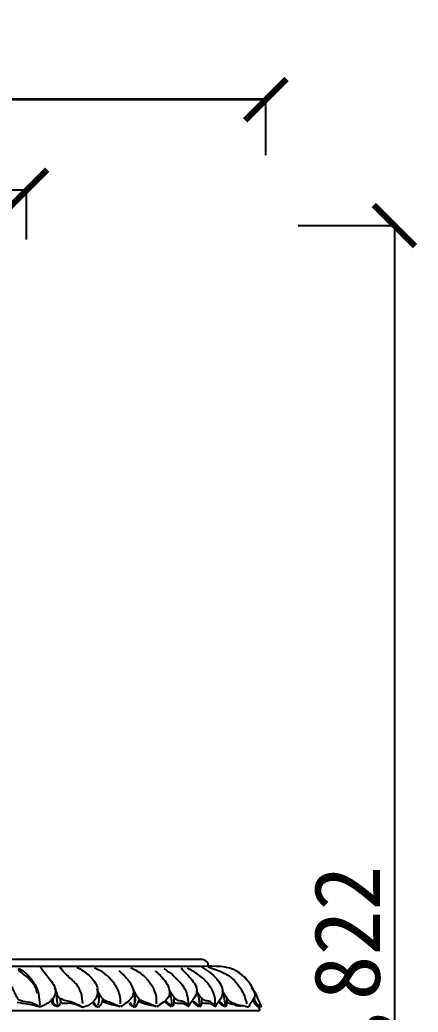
# Model space of a CAD drawing. Extents: x 3172 to 33391, y 13916 to 34175.
# Drawn here: x 31722 to 32204, y 17059 to 18261 of the extents above; entities that cross this region are included whole.
import ezdxf

# ---------------------------------------------------------------- set-up
doc = ezdxf.new("R2010")
doc.units = 0
doc.layers.get('0').update_dxf_attribs({"linetype": 'CONTINUOUS'})
doc.layers.get('DEFPOINTS').update_dxf_attribs({"linetype": 'CONTINUOUS'})
doc.dimstyles.new('ISO-25', dxfattribs={"dimtxt": 2.5, "dimasz": 2.5, "dimexe": 1.25, "dimexo": 0.625, "dimtad": 1, "dimdec": 4, "dimdsep": 46, "dimlunit": 6, "dimtxsty": 'Standard', "dimcen": 2.5, "dimadec": 0, "dimazin": 0, "dimtfac": 1, "dimtdec": 4, "dimtmove": 0, "dimatfit": 3, "dimfxl": 1, "dimtolj": 1, "dimtzin": 0, "dimarcsym": 0})

# ---------------------------------------------------------------- blocks, each defined once
blk = doc.blocks.new('_ARCHTICK')
at = {"color": 0, "linetype": 'ByBlock', "const_width": 0.15}
blk.add_lwpolyline([(-0.5, -0.5), (0.5, 0.5)], dxfattribs=at)
blk = doc.blocks.new('*D142')
at = {"color": 0, "linetype": 'ByBlock'}
for p, q in [((48612.6, 20866.2), (48612.6, 20934.8)), ((49833, 20933.5), (48612.6, 20933.5)), ((49833, 20866.2), (49833, 20934.8))]:
    blk.add_line(p, q, dxfattribs=at)
at = {"layer": 'DEFPOINTS', "color": 0, "linetype": 'ByBlock'}
for p in [(48612.6, 20933.5), (48612.6, 20865.6), (49833, 20865.6)]:
    blk.add_point(p, dxfattribs=at)
at = {"color": 0, "linetype": 'ByBlock', "xscale": 50, "yscale": 50, "zscale": 50, "rotation": 180}
blk.add_blockref('_ARCHTICK', (48612.6, 20933.5), dxfattribs=at)
at = {"color": 0, "linetype": 'ByBlock', "xscale": 50, "yscale": 50, "zscale": 50}
blk.add_blockref('_ARCHTICK', (49833, 20933.5), dxfattribs=at)
at = {"color": 0, "linetype": 'ByBlock', "insert": (49222.8, 20980.8), "char_height": 80, "attachment_point": 5}
blk.add_mtext('\\A1;1,220', dxfattribs=at)
blk = doc.blocks.new('*D144')
at = {"color": 0, "linetype": 'ByBlock'}
for p, q in [((49872.3, 20781), (49990.1, 20781)), ((49988.8, 20781), (49988.8, 18958.9)), ((49872.3, 18958.9), (49990.1, 18958.9))]:
    blk.add_line(p, q, dxfattribs=at)
at = {"layer": 'DEFPOINTS', "color": 0, "linetype": 'ByBlock'}
for p in [(49871.6, 20781), (49871.7, 18958.9), (49988.8, 18958.9)]:
    blk.add_point(p, dxfattribs=at)
at = {"color": 0, "linetype": 'ByBlock', "xscale": 50, "yscale": 50, "zscale": 50}
for p, rotation in [((49988.8, 20781), 90), ((49988.8, 18958.9), 270)]:
    blk.add_blockref('_ARCHTICK', p, dxfattribs=dict(at, rotation=rotation))
at = {"color": 0, "linetype": 'ByBlock', "insert": (49941.5, 19869.9), "char_height": 80, "attachment_point": 5, "rotation": 90}
blk.add_mtext('\\A1;1,822', dxfattribs=at)
blk = doc.blocks.new('*D143')
at = {"color": 0, "linetype": 'ByBlock'}
for p, q in [((48918.2, 20764.1), (48918.2, 20825)), ((49542.9, 20823.8), (48918.2, 20823.8)), ((49542.9, 20764.1), (49542.9, 20825))]:
    blk.add_line(p, q, dxfattribs=at)
at = {"layer": 'DEFPOINTS', "color": 0, "linetype": 'ByBlock'}
for p in [(48918.2, 20823.8), (48918.2, 20763.4), (49542.9, 20763.4)]:
    blk.add_point(p, dxfattribs=at)
at = {"color": 0, "linetype": 'ByBlock', "xscale": 50, "yscale": 50, "zscale": 50, "rotation": 180}
blk.add_blockref('_ARCHTICK', (48918.2, 20823.8), dxfattribs=at)
at = {"color": 0, "linetype": 'ByBlock', "xscale": 50, "yscale": 50, "zscale": 50}
blk.add_blockref('_ARCHTICK', (49542.9, 20823.8), dxfattribs=at)
at = {"color": 0, "linetype": 'ByBlock', "insert": (49230.5, 20864.4), "char_height": 80, "attachment_point": 5}
blk.add_mtext('\\A1;625', dxfattribs=at)
blk = doc.blocks.new('A$C0E7053C0')
at = {"color": 7}
for p, q in [((978.4, 2472.7), (2197.7, 2472.7)), ((2121.9, 1430.5), (1589, 1430.6)), ((2121.9, 1422.1), (1589, 1422.2)), ((2193.6, 1373), (2190, 1372.7)), ((2190.8, 1371.5), (2190, 1372.8)), ((2191.4, 1370), (2190.8, 1371.5)), ((1590.9, 1368.7), (2190.5, 1368.7))]:
    blk.add_line(p, q, dxfattribs=at)
for centre, radius, start, end in [((2121, 1422.3), 8.27, 358.2826, 83.224), ((2190.5, 1369.7), 1, 270, 22.629)]:
    blk.add_arc(centre, radius, start, end, dxfattribs=at)
for points in [[(1900.9, 1418.9), (1900, 1418.9), (1910, 1408.5), (1921.5, 1389.9)], [(1900.7, 1418.8), (1905.8, 1415.5), (1911, 1410.8), (1918.9, 1400.1), (1923, 1389.3), (1924.8, 1375)], [(1925.4, 1421.3), (1936, 1407.6), (1943.8, 1392), (1937.1, 1379.6), (1925.7, 1373.1)], [(1976.8, 1377), (1975.1, 1389.3), (1967.4, 1402.4), (1955.8, 1413.3), (1949.3, 1421.3)], [(1969.8, 1421.3), (1984.4, 1411.2), (1994.7, 1394.8), (1992.9, 1383.8), (1987.6, 1377.5), (1976.9, 1372.4)], [(2022.4, 1376.8), (2022.2, 1384.6), (2018.9, 1394.8), (2010.5, 1406.8), (1999.8, 1415.8), (1990.9, 1420.1)], [(2022.4, 1376.8), (2022.2, 1384.6), (2018.9, 1394.8), (2010.5, 1406.8), (1999.8, 1415.8), (1990.9, 1420.1)], [(2066.3, 1376.8), (2066.1, 1384.6), (2062.8, 1394.8), (2054.5, 1406.8), (2043.7, 1415.8), (2034.9, 1420.1)], [(2066.3, 1376.8), (2066.1, 1384.6), (2062.8, 1394.8), (2054.5, 1406.8), (2043.7, 1415.8), (2034.9, 1420.1)], [(2074.9, 1419.5), (2079.9, 1416.1), (2085.5, 1412.2), (2089.2, 1408.2), (2095.8, 1401.7), (2101.6, 1392.2), (2104.1, 1383.1), (2104.5, 1376.2)], [(2095.6, 1420.1), (2107.9, 1407.3), (2115.1, 1391.5), (2111.6, 1383.3), (2107.8, 1378.1), (2105, 1373.8)], [(2103.4, 1420.1), (2109.4, 1417.2), (2115.2, 1413), (2121.7, 1408.2), (2128.3, 1401.7), (2134.1, 1392.2), (2136.7, 1383.1), (2137, 1376.2)], [(2120.8, 1421.4), (2139.1, 1407.3), (2146.3, 1391.5), (2144.2, 1383.3), (2140.4, 1378.1), (2137.5, 1373.8)], [(2128.7, 1421.7), (2146.5, 1414.8), (2158.3, 1407.2), (2166.5, 1397.7), (2171.6, 1388.9), (2175.6, 1376.6)], [(2020.5, 1416.9), (2032.2, 1405.1), (2037.5, 1386.7), (2030.4, 1378.6), (2022.4, 1373.3)], [(2020.5, 1416.9), (2032.2, 1405.1), (2037.5, 1386.7), (2030.4, 1378.6), (2022.4, 1373.3)], [(2064.4, 1416.9), (2076.1, 1405.1), (2081.4, 1386.7), (2074.3, 1378.6), (2066.3, 1373.3)], [(2064.4, 1416.9), (2076.1, 1405.1), (2081.4, 1386.7), (2074.3, 1378.6), (2066.3, 1373.3)], [(1925.7, 1372.7), (1921.6, 1375.1), (1909.9, 1378.8), (1900.1, 1381.4), (1895.6, 1387.4), (1891.1, 1397.9)], [(1953.1, 1381.7), (1947.8, 1384.5), (1944.6, 1392.3), (1943.1, 1395.9)], [(2003.4, 1381), (1998.4, 1386), (1994.1, 1394.8)], [(2047.3, 1381), (2042.3, 1386), (2038.1, 1394.8)], [(2047.3, 1381), (2042.3, 1386), (2038.1, 1394.8)], [(2181.4, 1396.6), (2185.4, 1386.4), (2183.6, 1382.4), (2180.3, 1377.7), (2179.6, 1376.9), (2177.8, 1373.3), (2172.6, 1374.1)], [(1946.7, 1373.4), (1941.4, 1377.5), (1941.1, 1382.6)], [(1944.6, 1387.7), (1945.6, 1380.3), (1946.3, 1374.5)], [(1949.3, 1383.1), (1949.4, 1377.2), (1948.5, 1375.2), (1947, 1373.2)], [(1994.9, 1389.9), (1996.3, 1382.8), (1995.2, 1374.6)], [(1994.9, 1389.9), (1996.3, 1382.8), (1995.2, 1374.6)], [(2038.8, 1389.9), (2039.5, 1383.6), (2039.1, 1374.6)], [(2038.8, 1389.9), (2040.2, 1382.8), (2039.1, 1374.6)], [(2082.3, 1389.4), (2084.2, 1379.9), (2084.6, 1375.1)], [(2085.1, 1373.5), (2086.3, 1374.6), (2087.6, 1380.5), (2087.4, 1383.1)], [(2116, 1389.4), (2117.8, 1379.9), (2118.2, 1375.1)], [(2118.7, 1373.5), (2120, 1374.6), (2121.2, 1380.5), (2121.1, 1383.1)], [(2172.6, 1374.1), (2156.3, 1379), (2146.1, 1392.8)], [(2146.8, 1389.4), (2148.7, 1379.9), (2149, 1375.1)], [(2149.6, 1373.5), (2150.8, 1374.6), (2152, 1380.5), (2151.9, 1383.1)], [(1946.7, 1373.4), (1944.2, 1373.9), (1940, 1377.4), (1939.4, 1381)], [(1995.9, 1372.8), (1991.4, 1374.6), (1990.4, 1376.5), (1989.8, 1377.4)], [(1995.9, 1372.8), (1991.4, 1374.6), (1990.4, 1376.5), (1989.8, 1377.4)], [(2001.3, 1382), (1995, 1372.7), (1990.5, 1378.3)], [(2001.3, 1382), (1995, 1372.7), (1990.5, 1378.3)], [(2022.2, 1373.4), (2011, 1377.9), (2003.5, 1380.9)], [(2022.2, 1373.4), (2011, 1377.9), (2003.5, 1380.9)], [(2039.8, 1372.8), (2035.4, 1374.6), (2034.3, 1376.5), (2033.7, 1377.4)], [(2039.8, 1372.8), (2035.4, 1374.6), (2034.3, 1376.5), (2033.7, 1377.4)], [(2045.2, 1382), (2038.9, 1372.7), (2034.4, 1378.3)], [(2045.2, 1382), (2038.9, 1372.7), (2034.4, 1378.3)], [(2066.1, 1373.4), (2054.9, 1377.9), (2047.4, 1380.9)], [(2066.1, 1373.4), (2054.9, 1377.9), (2047.4, 1380.9)], [(2084.5, 1373.2), (2079.4, 1376.6), (2076.7, 1379.4)], [(2085.1, 1373.4), (2078.4, 1379.7)], [(2105.8, 1373), (2104, 1373.9), (2100.7, 1376.3), (2097.3, 1377.2), (2089.5, 1377.7), (2087.5, 1379.2)], [(2118.1, 1373.2), (2113.1, 1376.6), (2110.4, 1379.4)], [(2118.7, 1373.4), (2112, 1379.7)], [(2149, 1373.2), (2143.9, 1376.6), (2141.2, 1379.4)], [(2149.6, 1373.4), (2142.9, 1379.7)]]:
    blk.add_spline(points, degree=3, dxfattribs=at)
for points, knots in [([(2193.6, 1373), (2190.7, 1379.9), (2184.1, 1396), (2163, 1423.3), (2137.1, 1422.5), (2121.9, 1422.1)], [0.099613, 0.099613, 0.099613, 0.099613, 27.13902, 63.438292, 114.430828, 114.430828, 114.430828, 114.430828]), ([(2003.4, 1381), (2001.6, 1382.5), (1997.8, 1385.8), (1995.8, 1390.4), (1994.9, 1392.9)], [0, 0, 0, 0, 8.446488, 17.799198, 17.799198, 17.799198, 17.799198]), ([(2105.5, 1373.4), (2103.1, 1376), (2099.6, 1379.7), (2097.1, 1379.8), (2088, 1381.7), (2082.2, 1392.3)], [0, 0, 0, 0, 11.601605, 16.99706, 21.409038, 21.409038, 21.409038, 21.409038]), ([(2138, 1373.4), (2135.6, 1376), (2132.1, 1379.7), (2129.7, 1379.8), (2120.5, 1381.7), (2114.7, 1392.3)], [0, 0, 0, 0, 11.601605, 16.99706, 21.409038, 21.409038, 21.409038, 21.409038]), ([(2193.6, 1373), (2190.8, 1374.5), (2185.9, 1377.1), (2185.1, 1382.4), (2184.8, 1384.7)], [0.082983, 0.082983, 0.082983, 0.082983, 8.993968, 15.522958, 15.522958, 15.522958, 15.522958]), ([(1925.7, 1373.1), (1921.6, 1373.7), (1912, 1376.6), (1901.2, 1377.3), (1897.5, 1378.6)], [0, 0, 0, 0, 22.245436, 36.729967, 36.729967, 36.729967, 36.729967]), ([(1975.9, 1372.9), (1973.4, 1374), (1968.4, 1376.2), (1960.5, 1377.9), (1955.1, 1377), (1952.4, 1377), (1949.9, 1379.6)], [0, 0, 0, 0, 10.069645, 19.740112, 28.25543, 29.548554, 29.548554, 29.548554, 29.548554]), ([(1976.9, 1372.4), (1971.3, 1375.5), (1963.6, 1379.6), (1956.3, 1380.3), (1952.7, 1381.3)], [0, 0, 0, 0, 22.177127, 30.604038, 30.604038, 30.604038, 30.604038]), ([(2138.3, 1373), (2137.7, 1373.3), (2135.8, 1374.1), (2133.5, 1376.6), (2128.4, 1377.7), (2123.9, 1376.4), (2121.5, 1378), (2121.2, 1378.2)], [0, 0, 0, 0, 2.396591, 7.255409, 11.501689, 20.806641, 22.054369, 22.054369, 22.054369, 22.054369]), ([(2168.8, 1373.9), (2163.9, 1374.1), (2162.7, 1374.8), (2159.7, 1375.8), (2155.6, 1376.4), (2153, 1378), (2152.1, 1378.7)], [0, 0, 0, 0, 1.597727, 4.818113, 11.492592, 15.972955, 15.972955, 15.972955, 15.972955]), ([(2190.1, 1372.7), (2188.8, 1373.6), (2186.5, 1375.1), (2184.3, 1378.5), (2183.6, 1380.8), (2183.3, 1381.8)], [0, 0, 0, 0, 4.491088, 8.426516, 11.684152, 11.684152, 11.684152, 11.684152])]:
    blk.add_open_spline(points, degree=3, knots=knots, dxfattribs=at)
at = {"color": 7, "end_tangent": (0.209613, 0.977784)}
for points in [[(2021.9, 1373.3), (2014.2, 1375.1), (2004.2, 1378), (2000.9, 1379.9)], [(2021.9, 1373.3), (2014.2, 1375.1), (2004.2, 1378), (2000.9, 1379.9)], [(2065.8, 1373.3), (2058.1, 1375.1), (2048.1, 1378), (2044.8, 1379.9)], [(2065.8, 1373.3), (2058.1, 1375.1), (2048.1, 1378), (2044.8, 1379.9)]]:
    blk.add_spline(points, degree=3, dxfattribs=at)
at = {"color": 7}
for base, p1, p2, picture, middle in [((978.4, 2471.8), (2198.7, 2403.9), (978.4, 2403.9), '*D142', (1588.5, 2519.1)), ((1283.9, 2362), (1908.6, 2301.7), (1283.9, 2301.7), '*D143', (1596.3, 2402.7))]:
    dim = blk.add_linear_dim(base=base, p1=p1, p2=p2, dimstyle='ISO-25', override={"dimtxt": 80, "dimasz": 50, "dimdec": 0, "dimblk1": 'ARCHTICK', "dimblk2": 'ARCHTICK', "dimsah": 1, "dimtdec": 0}, dxfattribs=at)
    dim.commit()
    dim.dimension.update_dxf_attribs({"geometry": picture, "text_midpoint": middle, "insert": (-47634.3, -18461.7)})
dim = blk.add_linear_dim(base=(2354.5, 497.1), p1=(2237.4, 2319.3), p2=(2237.4, 497.1), angle=90, dimstyle='ISO-25', override={"dimtxt": 80, "dimasz": 50, "dimdec": 0, "dimblk1": 'ARCHTICK', "dimblk2": 'ARCHTICK', "dimsah": 1, "dimtdec": 0}, dxfattribs=at)
dim.commit()
dim.dimension.update_dxf_attribs({"geometry": '*D144', "text_midpoint": (2307.3, 1408.2), "insert": (-47634.3, -18461.7)})

msp = doc.modelspace()

# ---------------------------------------------------------------- block references
msp.add_blockref('A$C0E7053C0', (29820.98396, 15691.97334))

doc.saveas('drawing.dxf')
